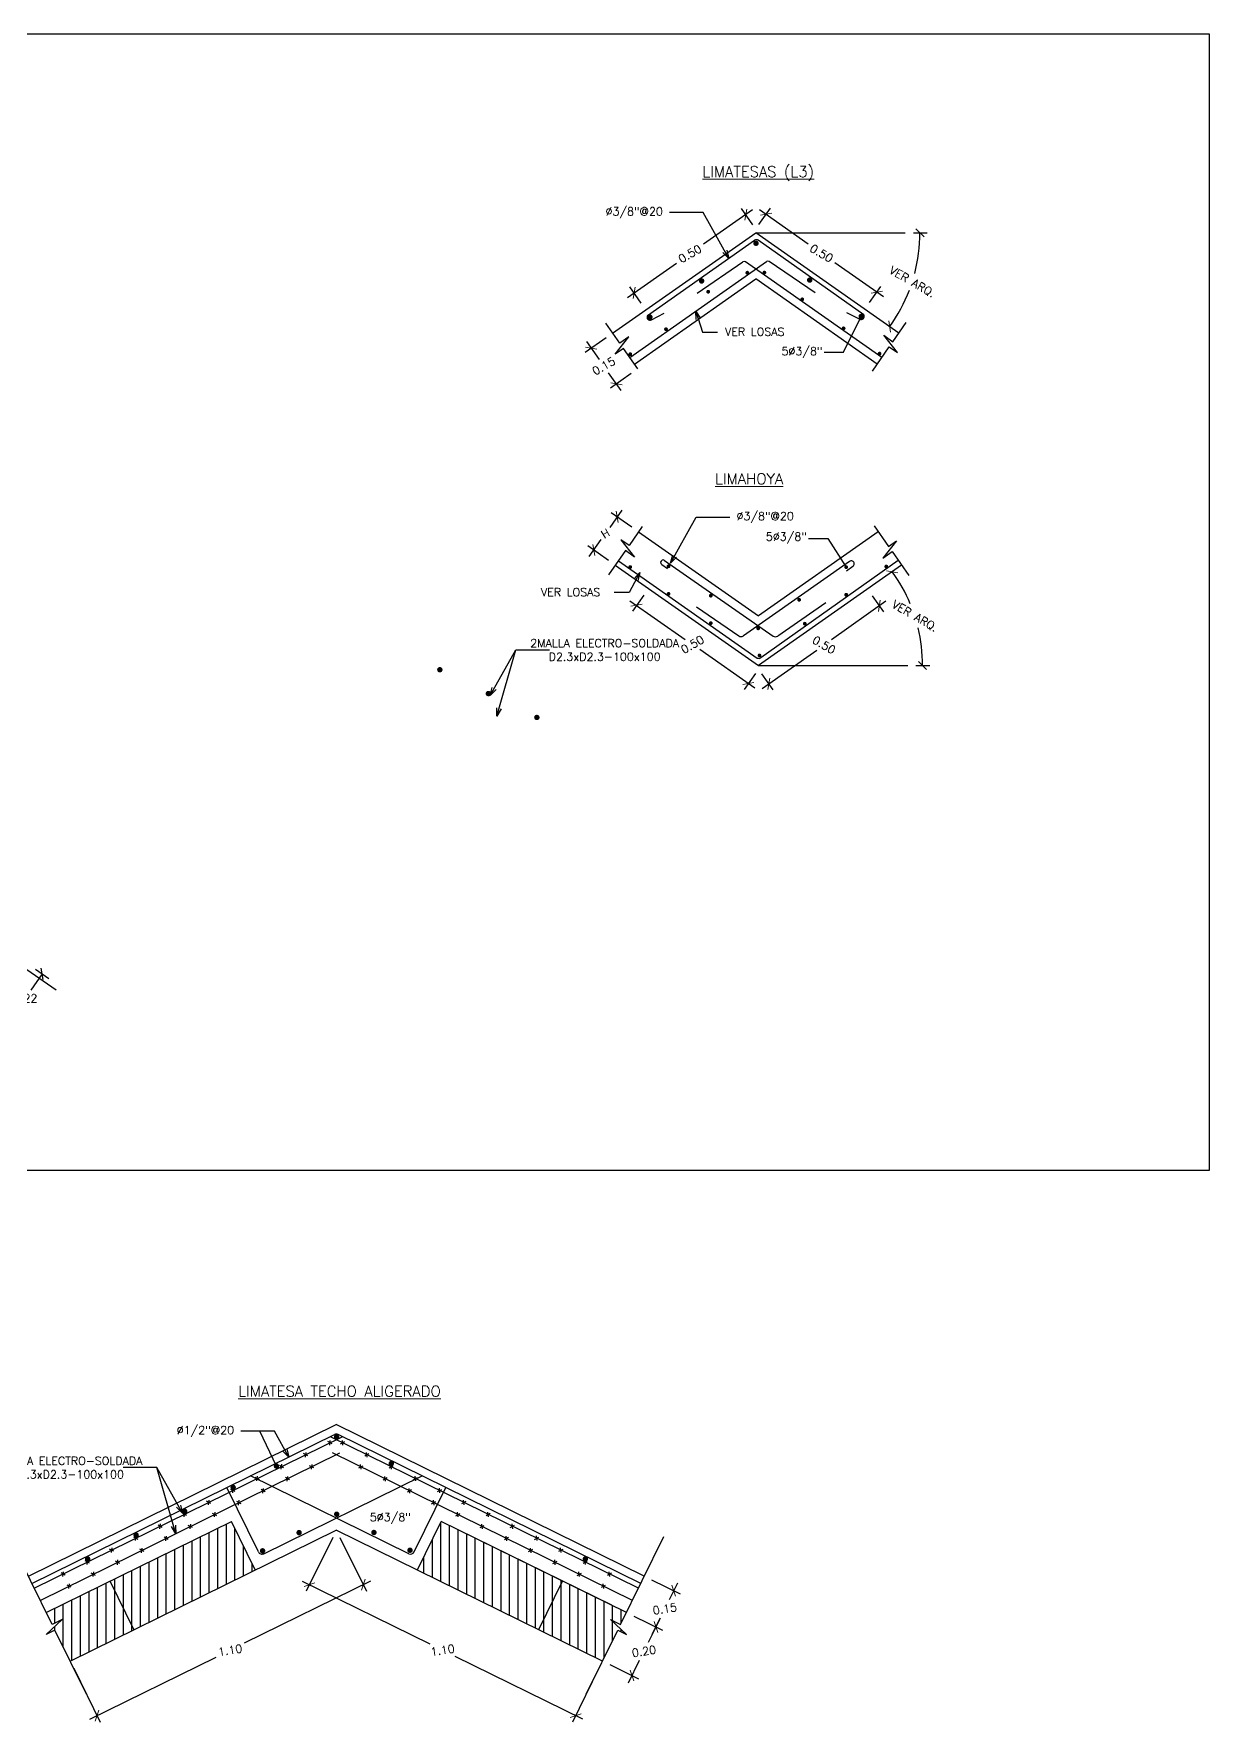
# Model space of a CAD drawing. Header units: metres. Extents: x -44 to 358, y -246 to 48.
# Drawn here: x 24.94 to 29.29, y -8.51 to -2.26 of the extents above; entities that cross this region are included whole.
import ezdxf

# ---------------------------------------------------------------- set-up
doc = ezdxf.new("R2010")
doc.units = ezdxf.units.M
doc.header["$LTSCALE"] = 0.3
doc.header["$PDMODE"] = 3
doc.linetypes.add('CONTINU', pattern=[0])
for name, color, linetype in [('ACERO', 5, 'Continuous'), ('BP', 3, 'Continuous'), ('DIMTEXTO', 4, 'Continuous'), ('HATCH', 8, 'Continuous'), ('MALLA', 2, 'Continuous'), ('SECCION', 1, 'Continuous'), ('VIGA-LOSA', 1, 'Continuous')]:
    doc.layers.add(name, color=color, linetype=linetype)
doc.layers.add('corte', color=7, linetype='Continuous', lineweight=30)
doc.layers.add('DETALLES', color=7, linetype='Continuous', lineweight=20)
doc.styles.add('RomanS', font='romans.shx')
doc.styles.add('SMPLEX', font='simplex.shx')
doc.dimstyles.new('D-15', dxfattribs={"dimscale": 0.15, "dimtxt": 0.2, "dimasz": 0.2, "dimexe": 0.18, "dimexo": 0.2, "dimgap": 0.1, "dimtad": 0, "dimtih": 1, "dimtoh": 1, "dimzin": 0, "dimdsep": 46, "dimtxsty": 'SMPLEX', "dimblk": 'OBLIQUE', "dimcen": 0.09, "dimdle": 0.2, "dimclrd": 4, "dimclre": 4, "dimclrt": 4, "dimadec": 0, "dimazin": 0, "dimtfac": 1, "dimtofl": 0, "dimtmove": 0, "dimatfit": 3, "dimldrblk": 'OPEN30', "dimfxl": 1, "dimtolj": 1, "dimtzin": 0, "dimarcsym": 0})
doc.dimstyles.new('DIM-15', dxfattribs={"dimscale": 0.15, "dimtxt": 0.2, "dimasz": 0.2, "dimexe": 0.2, "dimexo": 0.1, "dimgap": 0.1, "dimtad": 0, "dimtih": 1, "dimtoh": 1, "dimzin": 0, "dimdsep": 46, "dimtxsty": 'RomanS', "dimblk1": 'OBLIQUE', "dimblk2": 'OBLIQUE', "dimsah": 1, "dimcen": 0.09, "dimclrd": 4, "dimclre": 4, "dimclrt": 4, "dimadec": 0, "dimazin": 0, "dimtfac": 1, "dimtofl": 0, "dimtmove": 1, "dimatfit": 3, "dimldrblk": 'OBLIQUE', "dimfxl": 0.2, "dimfxlon": 1, "dimtolj": 1, "dimtzin": 0, "dimarcsym": 0})
pattern_1 = [(90, (-1.078583, -26.536462), (-0.03175, 3e-18), [])]

# ---------------------------------------------------------------- blocks, each defined once
blk = doc.blocks.new('_OBLIQUE')
at = {"color": 0, "linetype": 'ByBlock'}
blk.add_line((-0.5, -0.5), (0.5, 0.5), dxfattribs=at)
blk = doc.blocks.new('*D414')
at = {"layer": 'DEFPOINTS', "color": 0, "transparency": 16777216}
for p in [(27.6078, -2.9909), (28.0608, -3.2172), (28.0168, -3.2795)]:
    blk.add_point(p, dxfattribs=at)
at = {"layer": 'DETALLES', "color": 4, "lineweight": -2, "transparency": 16777216}
for p, q in [((27.6251, -2.9664), (27.6674, -2.9065)), ((27.6273, -2.9113), (27.8065, -3.0378)), ((28.0853, -3.2345), (27.9061, -3.1081)), ((28.0341, -3.255), (28.0763, -3.1952))]:
    blk.add_line(p, q, dxfattribs=at)
at = {"layer": 'DETALLES', "color": 4, "lineweight": -2, "transparency": 16777216, "xscale": 0.03, "yscale": 0.03, "zscale": 0.03}
for p, rotation in [((27.6518, -2.9286), 144.7880948149392), ((28.0608, -3.2172), 324.7880948149392)]:
    blk.add_blockref('_OBLIQUE', p, dxfattribs=dict(at, rotation=rotation))
at = {"layer": 'DETALLES', "color": 4, "transparency": 16777216, "insert": (27.8563, -3.0729), "char_height": 0.03, "attachment_point": 5, "rotation": 330, "style": 'SMPLEX'}
blk.add_mtext('\\A1;0.50', dxfattribs=at)
blk = doc.blocks.new('_Open30')
at = {"color": 0, "lineweight": -2}
for p, q in [((-1, 0.27), (0, 0)), ((0, 0), (-1, -0.27)), ((0, 0), (-1, 0))]:
    blk.add_line(p, q, dxfattribs=at)
blk = doc.blocks.new('*D415')
at = {"layer": 'DEFPOINTS', "color": 0, "transparency": 16777216}
for p in [(27.0838, -3.3678), (27.0044, -3.424), (27.1764, -3.5001)]:
    blk.add_point(p, dxfattribs=at)
at = {"layer": 'DETALLES', "color": 4, "lineweight": -2, "transparency": 16777216}
for p, q in [((27.0593, -3.3852), (26.9823, -3.4396)), ((26.987, -3.3996), (27.0336, -3.4653)), ((27.115, -3.5803), (27.0684, -3.5145)), ((27.1519, -3.5174), (27.0756, -3.5714))]:
    blk.add_line(p, q, dxfattribs=at)
at = {"layer": 'DETALLES', "color": 4, "lineweight": -2, "transparency": 16777216, "xscale": 0.03, "yscale": 0.03, "zscale": 0.03}
for p, rotation in [((27.0044, -3.424), 125.291111689066), ((27.0976, -3.5558), 305.291111689066)]:
    blk.add_blockref('_OBLIQUE', p, dxfattribs=dict(at, rotation=rotation))
at = {"layer": 'DETALLES', "color": 4, "transparency": 16777216, "insert": (27.051, -3.4899), "char_height": 0.03, "attachment_point": 5, "rotation": 29.83125, "style": 'SMPLEX'}
blk.add_mtext('\\A1;0.15', dxfattribs=at)
blk = doc.blocks.new('*D416')
at = {"layer": 'DEFPOINTS', "color": 0, "transparency": 16777216}
for p in [(27.62, -2.9924), (27.1629, -3.2194), (27.2066, -3.2818)]:
    blk.add_point(p, dxfattribs=at)
at = {"layer": 'DETALLES', "color": 4, "lineweight": -2, "transparency": 16777216}
for p, q in [((27.6008, -2.9127), (27.4195, -3.0397)), ((27.6028, -2.9678), (27.5607, -2.9078)), ((27.1383, -3.2366), (27.3196, -3.1096)), ((27.1894, -3.2573), (27.1474, -3.1973))]:
    blk.add_line(p, q, dxfattribs=at)
at = {"layer": 'DETALLES', "color": 4, "lineweight": -2, "transparency": 16777216, "xscale": 0.03, "yscale": 0.03, "zscale": 0.03}
for p, rotation in [((27.5762, -2.93), 35.00000000010139), ((27.1629, -3.2194), 215.0000000001014)]:
    blk.add_blockref('_OBLIQUE', p, dxfattribs=dict(at, rotation=rotation))
at = {"layer": 'DETALLES', "color": 4, "transparency": 16777216, "insert": (27.3696, -3.0747), "char_height": 0.03, "attachment_point": 5, "rotation": 30, "style": 'SMPLEX'}
blk.add_mtext('\\A1;0.50', dxfattribs=at)
blk = doc.blocks.new('*D557')
at = {"layer": 'DEFPOINTS', "color": 0, "transparency": 16777216}
for p in [(27.6134, -2.9865), (27.6134, -2.997), (28.1661, -2.997), (28.1699, -3.2366), (28.13, -3.3588)]:
    blk.add_point(p, dxfattribs=at)
at = {"layer": 'DETALLES', "color": 4, "lineweight": -2, "transparency": 16777216}
blk.add_line((28.1961, -2.997), (28.2475, -2.997), dxfattribs=at)
for start, end in [(345.24145, 0), (324.22694, 339.02176)]:
    blk.add_arc((27.6279, -2.997), 0.5926, start, end, dxfattribs=at)
at = {"layer": 'DETALLES', "color": 4, "lineweight": -2, "transparency": 16777216, "xscale": 0.03, "yscale": 0.03, "zscale": 0.03}
for p, rotation in [((28.2205, -2.997), 90.0000000000295), ((28.1087, -3.3434), 234.2269373068732)]:
    blk.add_blockref('_OBLIQUE', p, dxfattribs=dict(at, rotation=rotation))
at = {"layer": 'DETALLES', "color": 4, "transparency": 16777216, "insert": (28.1918, -3.179), "char_height": 0.03, "attachment_point": 5, "rotation": 330, "style": 'SMPLEX'}
blk.add_mtext('\\A1;VER ARQ.', dxfattribs=at)
blk = doc.blocks.new('*D554')
at = {"layer": 'DEFPOINTS', "color": 0, "linetype": 'Continuous', "transparency": 16777216}
for p in [(24.8814, -5.6744), (24.7567, -5.8557), (24.8486, -5.9189)]:
    blk.add_point(p, dxfattribs=at)
at = {"layer": 'DIMTEXTO', "color": 4, "linetype": 'Continuous', "lineweight": -2, "transparency": 16777216}
for p, q in [((24.9733, -5.7377), (24.9316, -5.7983)), ((24.9486, -5.7207), (24.9981, -5.7547)), ((24.8486, -5.9189), (24.8903, -5.8583)), ((24.8239, -5.9019), (24.8733, -5.9359))]:
    blk.add_line(p, q, dxfattribs=at)
at = {"layer": 'DIMTEXTO', "color": 4, "linetype": 'Continuous', "lineweight": -2, "transparency": 16777216, "xscale": 0.03, "yscale": 0.03, "zscale": 0.03}
for p, rotation in [((24.9733, -5.7377), 55.46447371780808), ((24.8486, -5.9189), 235.4644737178081)]:
    blk.add_blockref('_OBLIQUE', p, dxfattribs=dict(at, rotation=rotation))
at = {"layer": 'DIMTEXTO', "color": 4, "linetype": 'Continuous', "lineweight": 0, "transparency": 16777216, "insert": (24.911, -5.8283), "char_height": 0.03, "attachment_point": 5, "style": 'RomanS'}
blk.add_mtext('\\A1;0.22', dxfattribs=at)
blk = doc.blocks.new('*D408')
at = {"layer": 'DEFPOINTS', "color": 0, "transparency": 16777216}
for p in [(28.0263, -4.3148), (28.0702, -4.3771), (27.6173, -4.6035)]:
    blk.add_point(p, dxfattribs=at)
at = {"layer": 'DETALLES', "color": 4, "lineweight": -2, "transparency": 16777216}
for p, q in [((28.0947, -4.3598), (27.8927, -4.5024)), ((28.0436, -4.3393), (28.0858, -4.3992)), ((27.6367, -4.683), (27.8387, -4.5405)), ((27.6346, -4.628), (27.6768, -4.6878))]:
    blk.add_line(p, q, dxfattribs=at)
at = {"layer": 'DETALLES', "color": 4, "lineweight": -2, "transparency": 16777216, "xscale": 0.03, "yscale": 0.03, "zscale": 0.03}
for p, rotation in [((28.0702, -4.3771), 35.21190518506079), ((27.6612, -4.6657), 215.2119051850608)]:
    blk.add_blockref('_OBLIQUE', p, dxfattribs=dict(at, rotation=rotation))
at = {"layer": 'DETALLES', "color": 4, "transparency": 16777216, "insert": (27.8657, -4.5214), "char_height": 0.03, "attachment_point": 5, "rotation": 330, "style": 'SMPLEX'}
blk.add_mtext('\\A1;0.50', dxfattribs=at)
blk = doc.blocks.new('*D409')
at = {"layer": 'DEFPOINTS', "color": 0, "transparency": 16777216}
for p in [(27.1793, -4.1036), (27.0138, -4.1703), (27.0932, -4.2265)]:
    blk.add_point(p, dxfattribs=at)
at = {"layer": 'DETALLES', "color": 4, "lineweight": -2, "transparency": 16777216}
for p, q in [((27.1178, -4.0234), (27.0731, -4.0866)), ((27.1548, -4.0863), (27.0784, -4.0323)), ((27.0687, -4.2092), (26.9918, -4.1547)), ((26.9965, -4.1948), (27.0412, -4.1316))]:
    blk.add_line(p, q, dxfattribs=at)
at = {"layer": 'DETALLES', "color": 4, "lineweight": -2, "transparency": 16777216, "xscale": 0.03, "yscale": 0.03, "zscale": 0.03}
for p, rotation in [((27.1005, -4.0479), 54.70888831093413), ((27.0138, -4.1703), 234.7088883109341)]:
    blk.add_blockref('_OBLIQUE', p, dxfattribs=dict(at, rotation=rotation))
at = {"layer": 'DETALLES', "color": 4, "transparency": 16777216, "insert": (27.0571, -4.1091), "char_height": 0.03, "attachment_point": 5, "rotation": 29.83125, "style": 'SMPLEX'}
blk.add_mtext('\\A1;H', dxfattribs=at)
blk = doc.blocks.new('*D410')
at = {"layer": 'DEFPOINTS', "color": 0, "transparency": 16777216}
for p in [(27.216, -4.3125), (27.1723, -4.3749), (27.6294, -4.6019)]:
    blk.add_point(p, dxfattribs=at)
at = {"layer": 'DETALLES', "color": 4, "lineweight": -2, "transparency": 16777216}
for p, q in [((27.1477, -4.3577), (27.3519, -4.5007)), ((27.1988, -4.3371), (27.1568, -4.3971)), ((27.6103, -4.6816), (27.4061, -4.5386)), ((27.6122, -4.6265), (27.5702, -4.6865))]:
    blk.add_line(p, q, dxfattribs=at)
at = {"layer": 'DETALLES', "color": 4, "lineweight": -2, "transparency": 16777216, "xscale": 0.03, "yscale": 0.03, "zscale": 0.03}
for p, rotation in [((27.1723, -4.3749), 144.9999999998986), ((27.5857, -4.6644), 324.9999999998986)]:
    blk.add_blockref('_OBLIQUE', p, dxfattribs=dict(at, rotation=rotation))
at = {"layer": 'DETALLES', "color": 4, "transparency": 16777216, "insert": (27.379, -4.5197), "char_height": 0.03, "attachment_point": 5, "rotation": 30, "style": 'SMPLEX'}
blk.add_mtext('\\A1;0.50', dxfattribs=at)
blk = doc.blocks.new('*D555')
at = {"layer": 'DEFPOINTS', "color": 0, "transparency": 16777216}
for p in [(28.1395, -4.2356), (28.2171, -4.4749), (27.6228, -4.5973), (27.6228, -4.6078), (28.1755, -4.5973)]:
    blk.add_point(p, dxfattribs=at)
at = {"layer": 'DETALLES', "color": 4, "lineweight": -2, "transparency": 16777216}
blk.add_line((28.2055, -4.5973), (28.2569, -4.5973), dxfattribs=at)
for start, end in [(22.64176, 35.77306), (360, 13.53356)]:
    blk.add_arc((27.6374, -4.5973), 0.5926, start, end, dxfattribs=at)
at = {"layer": 'DETALLES', "color": 4, "lineweight": -2, "transparency": 16777216, "xscale": 0.03, "yscale": 0.03, "zscale": 0.03}
for p, rotation in [((28.1181, -4.2509), 125.7730626931268), ((28.2299, -4.5973), 269.9999999999705)]:
    blk.add_blockref('_OBLIQUE', p, dxfattribs=dict(at, rotation=rotation))
at = {"layer": 'DETALLES', "color": 4, "transparency": 16777216, "insert": (28.2013, -4.4153), "char_height": 0.03, "attachment_point": 5, "rotation": 330, "style": 'SMPLEX'}
blk.add_mtext('\\A1;VER ARQ.', dxfattribs=at)
blk = doc.blocks.new('*D558')
at = {"layer": 'DEFPOINTS', "color": 0, "transparency": 16777216}
for p in [(26.0617, -7.7949), (25.077, -8.2794), (25.1765, -8.4815)]:
    blk.add_point(p, dxfattribs=at)
at = {"layer": 'DETALLES', "color": 4, "lineweight": -2, "transparency": 16777216}
for p, q in [((26.0749, -7.8219), (26.1731, -8.0213)), ((26.1881, -7.9838), (25.7205, -8.2139)), ((25.1496, -8.4947), (25.6171, -8.2647)), ((25.0903, -8.3063), (25.1884, -8.5057))]:
    blk.add_line(p, q, dxfattribs=at)
at = {"layer": 'DETALLES', "color": 4, "lineweight": -2, "transparency": 16777216, "xscale": 0.03, "yscale": 0.03, "zscale": 0.03}
for p, rotation in [((26.1611, -7.9971), 26.19553543463102), ((25.1765, -8.4815), 206.195535434631)]:
    blk.add_blockref('_OBLIQUE', p, dxfattribs=dict(at, rotation=rotation))
at = {"layer": 'DETALLES', "color": 4, "transparency": 16777216, "insert": (25.6688, -8.2393), "char_height": 0.03, "attachment_point": 5, "rotation": 9, "style": 'SMPLEX'}
blk.add_mtext('\\A1;1.10', dxfattribs=at)
blk = doc.blocks.new('*U110')
at = {"layer": 'ACERO'}
for p, q in [((0.0078, -0.0042), (-0.0078, 0.0042)), ((-0.0012, -0.0088), (0.0011, 0.0087))]:
    blk.add_line(p, q, dxfattribs=at)
blk = doc.blocks.new('*U85')
at = {"layer": 'ACERO', "color": 0, "linetype": 'ByBlock', "lineweight": -2, "transparency": 16777216}
for p in [(0.8973, 0.4414), (0.987, 0.4856), (0.8076, 0.3973), (0.6281, 0.309), (0.7178, 0.3531), (0.5384, 0.2649), (0.4486, 0.2207), (0.2692, 0.1324), (0.3589, 0.1766), (0.1795, 0.0883), (0, 0), (0.0897, 0.0441)]:
    blk.add_blockref('*U110', p, dxfattribs=at)
blk = doc.blocks.new('*U104')
at = {"layer": 'ACERO'}
for p, q in [((0.0078, -0.0042), (-0.0078, 0.0042)), ((-0.0012, -0.0088), (0.0011, 0.0087))]:
    blk.add_line(p, q, dxfattribs=at)
blk = doc.blocks.new('*U105')
at = {"layer": 'ACERO', "color": 0, "linetype": 'ByBlock', "lineweight": -2, "transparency": 16777216}
for p in [(0.8973, 0.4414), (0.8076, 0.3973), (0.6281, 0.309), (0.7178, 0.3531), (0.5384, 0.2649), (0.4486, 0.2207), (0.2692, 0.1324), (0.3589, 0.1766), (0.1795, 0.0883), (0, 0), (0.0897, 0.0441)]:
    blk.add_blockref('*U104', p, dxfattribs=at)
blk = doc.blocks.new('*U106')
at = {"layer": 'ACERO'}
for p, q in [((0.0078, -0.0042), (-0.0078, 0.0042)), ((-0.0012, -0.0088), (0.0011, 0.0087))]:
    blk.add_line(p, q, dxfattribs=at)
blk = doc.blocks.new('*U107')
at = {"layer": 'ACERO', "color": 0, "linetype": 'ByBlock', "lineweight": -2, "transparency": 16777216}
for p in [(0.8973, 0.4414), (0.987, 0.4856), (0.8076, 0.3973), (0.6281, 0.309), (0.7178, 0.3531), (0.5384, 0.2649), (0.4486, 0.2207), (0.2692, 0.1324), (0.3589, 0.1766), (0.1795, 0.0883), (0, 0), (0.0897, 0.0441)]:
    blk.add_blockref('*U106', p, dxfattribs=at)
blk = doc.blocks.new('*U108')
at = {"layer": 'ACERO'}
for p, q in [((0.0078, -0.0042), (-0.0078, 0.0042)), ((-0.0012, -0.0088), (0.0011, 0.0087))]:
    blk.add_line(p, q, dxfattribs=at)
blk = doc.blocks.new('*U109')
at = {"layer": 'ACERO', "color": 0, "linetype": 'ByBlock', "lineweight": -2, "transparency": 16777216}
for p in [(0.8973, 0.4414), (0.8076, 0.3973), (0.6281, 0.309), (0.7178, 0.3531), (0.5384, 0.2649), (0.4486, 0.2207), (0.2692, 0.1324), (0.3589, 0.1766), (0.1795, 0.0883), (0, 0), (0.0897, 0.0441)]:
    blk.add_blockref('*U108', p, dxfattribs=at)
blk = doc.blocks.new('*D424')
at = {"layer": 'DEFPOINTS', "color": 0, "transparency": 16777216}
for p in [(26.0617, -7.7949), (27.0464, -8.2794), (26.9469, -8.4815)]:
    blk.add_point(p, dxfattribs=at)
at = {"layer": 'DETALLES', "color": 4, "lineweight": -2, "transparency": 16777216}
for p, q in [((26.0485, -7.8219), (25.9503, -8.0213)), ((25.9353, -7.9838), (26.4079, -8.2163)), ((26.9738, -8.4947), (26.5013, -8.2623)), ((27.0331, -8.3063), (26.935, -8.5057))]:
    blk.add_line(p, q, dxfattribs=at)
at = {"layer": 'DETALLES', "color": 4, "lineweight": -2, "transparency": 16777216, "xscale": 0.03, "yscale": 0.03, "zscale": 0.03}
for p, rotation in [((25.9623, -7.9971), 153.804464565369), ((26.9469, -8.4815), 333.804464565369)]:
    blk.add_blockref('_OBLIQUE', p, dxfattribs=dict(at, rotation=rotation))
at = {"layer": 'DETALLES', "color": 4, "transparency": 16777216, "insert": (26.4546, -8.2393), "char_height": 0.03, "attachment_point": 5, "rotation": 9, "style": 'SMPLEX'}
blk.add_mtext('\\A1;1.10', dxfattribs=at)
blk = doc.blocks.new('*D559')
at = {"layer": 'DEFPOINTS', "color": 0, "transparency": 16777216}
for p in [(27.1347, -8.0999), (27.2436, -8.1535), (27.0464, -8.2794)]:
    blk.add_point(p, dxfattribs=at)
at = {"layer": 'DETALLES', "color": 4, "lineweight": -2, "transparency": 16777216}
for p, q in [((27.1616, -8.1132), (27.2678, -8.1654)), ((27.2568, -8.1266), (27.2157, -8.2103)), ((27.0733, -8.2926), (27.1795, -8.3449)), ((27.1421, -8.3599), (27.1833, -8.2762))]:
    blk.add_line(p, q, dxfattribs=at)
at = {"layer": 'DETALLES', "color": 4, "lineweight": -2, "transparency": 16777216, "xscale": 0.03, "yscale": 0.03, "zscale": 0.03}
for p, rotation in [((27.2436, -8.1535), 63.80446456537072), ((27.1553, -8.333), 243.8044645653707)]:
    blk.add_blockref('_OBLIQUE', p, dxfattribs=dict(at, rotation=rotation))
at = {"layer": 'DETALLES', "color": 4, "transparency": 16777216, "insert": (27.1995, -8.2432), "char_height": 0.03, "attachment_point": 5, "rotation": 9, "style": 'SMPLEX'}
blk.add_mtext('\\A1;0.20', dxfattribs=at)
blk = doc.blocks.new('*D560')
at = {"layer": 'DEFPOINTS', "color": 0, "transparency": 16777216}
for p in [(27.2009, -7.9653), (27.3098, -8.0189), (27.1347, -8.0999)]:
    blk.add_point(p, dxfattribs=at)
at = {"layer": 'DETALLES', "color": 4, "lineweight": -2, "transparency": 16777216}
for p, q in [((27.2278, -7.9786), (27.334, -8.0308)), ((27.3231, -7.992), (27.2929, -8.0533)), ((27.1616, -8.1132), (27.2678, -8.1654)), ((27.2304, -8.1804), (27.2605, -8.1192))]:
    blk.add_line(p, q, dxfattribs=at)
at = {"layer": 'DETALLES', "color": 4, "lineweight": -2, "transparency": 16777216, "xscale": 0.03, "yscale": 0.03, "zscale": 0.03}
for p, rotation in [((27.3098, -8.0189), 63.80446456528851), ((27.2436, -8.1535), 243.8044645652885)]:
    blk.add_blockref('_OBLIQUE', p, dxfattribs=dict(at, rotation=rotation))
at = {"layer": 'DETALLES', "color": 4, "transparency": 16777216, "insert": (27.2767, -8.0862), "char_height": 0.03, "attachment_point": 5, "rotation": 9, "style": 'SMPLEX'}
blk.add_mtext('\\A1;0.15', dxfattribs=at)

msp = doc.modelspace()

# ---------------------------------------------------------------- hatches: boundary and pattern name
at = {"layer": 'HATCH'}
h = msp.add_hatch(dxfattribs=at)
h.set_pattern_fill('ANSI31', color=256, scale=0.01, angle=45)
h.set_pattern_definition(pattern_1)
h.paths.add_polyline_path([(25.2247636, -7.9837965), (25.3130508, -8.1632551), (25.7616971, -7.9425371), (25.67341, -7.7630785)])
h = msp.add_hatch(dxfattribs=at)
h.set_pattern_fill('ANSI31', color=256, scale=0.01, angle=45)
h.set_pattern_definition(pattern_1)
h.paths.add_polyline_path([(26.8986307, -7.9837965), (26.8103435, -8.1632551), (26.3616971, -7.9425371), (26.4499843, -7.7630785)])
h = msp.add_hatch(dxfattribs=at)
h.set_pattern_fill('ANSI31', color=256, scale=0.01, angle=45)
h.set_pattern_definition(pattern_1)
h.paths.add_polyline_path([(25.3130508, -8.1632551), (25.2247636, -7.9837965), (24.9887422, -8.0999106), (25.0104717, -8.1440796), (25.0474504, -8.1258874), (24.9878643, -8.1810796), (25.020722, -8.1649148), (25.0770294, -8.2793691)])
h = msp.add_hatch(dxfattribs=at)
h.set_pattern_fill('ANSI31', color=256, scale=0.01, angle=45)
h.set_pattern_definition(pattern_1)
h.paths.add_polyline_path([(26.8103435, -8.1632551), (26.8986307, -7.9837965), (27.1346521, -8.0999106), (27.1129226, -8.1440796), (27.0759439, -8.1258874), (27.13553, -8.1810796), (27.1026723, -8.1649148), (27.0463649, -8.2793691)])

# ---------------------------------------------------------------- linework, layer by layer
at = {"layer": 'ACERO'}
for p, q in [((27.2120988, -3.3027633), (27.6087998, -3.0246262)), ((28.0125012, -3.3009007), (27.6225615, -3.0246393)), ((27.1468679, -3.4579441), (27.6532807, -3.10335)), ((27.3959347, -3.2206655), (27.5651404, -3.1044913)), ((28.0798722, -3.4579441), (27.5750893, -3.1044913)), ((27.8324523, -3.2195239), (27.6633435, -3.1034163)), ((27.2279617, -3.3189086), (27.2745569, -3.2949043)), ((27.996659, -3.3170564), (27.9500638, -3.2930521)), ((27.1049183, -4.2098043), (27.6182507, -4.5697146)), ((27.2651844, -4.2239133), (27.2863052, -4.2386216)), ((27.2756921, -4.2088245), (27.6771165, -4.4883733)), ((27.9598227, -4.2123466), (27.5673572, -4.4878158)), ((28.1404847, -4.2094631), (27.6320124, -4.5697015)), ((27.9486539, -4.2474686), (27.9726519, -4.2306245)), ((27.8721086, -4.3662659), (27.6941788, -4.4884298)), ((27.3941017, -4.3806955), (27.5502494, -4.4879042)), ((24.9357699, -7.9922355), (26.0550756, -7.4415771)), ((27.1876244, -7.9922355), (26.0683187, -7.4415771)), ((26.3300035, -7.8823664), (25.7445503, -7.5943444)), ((25.7933908, -7.8823664), (26.378844, -7.5943444)), ((25.7733099, -7.8755286), (25.6563294, -7.637746)), ((26.3500844, -7.8755286), (26.4670649, -7.637746))]:
    msp.add_line(p, q, dxfattribs=at)
at = {"layer": 'ACERO', "color": 6}
for p, q in [((24.9445986, -8.0101813), (26.0837689, -7.4497503)), ((27.1787957, -8.0101813), (26.0396254, -7.4497503)), ((24.9666704, -8.0550459), (26.0751099, -7.5097334)), ((27.1567239, -8.0550459), (26.0474808, -7.509338))]:
    msp.add_line(p, q, dxfattribs=at)
at = {"layer": 'ACERO'}
for points, const_width in [([(27.6089995, -3.0357971, 1), (27.6189995, -3.0357971, 1)], 0.01), ([(27.4177232, -3.1744656, -1), (27.4078464, -3.1760299, -1)], 0.01), ([(27.5853409, -3.1441792, -1), (27.578427, -3.1452742, -1)], 0.007), ([(27.641573, -3.1438261, 1), (27.6484869, -3.1449212, 1)], 0.007), ([(27.8077497, -3.1711879, 1), (27.8176266, -3.1727523, 1)], 0.01), ([(27.4407092, -3.2145808, -1), (27.4337954, -3.2156759, -1)], 0.007), ([(27.7817217, -3.242767, 1), (27.7886355, -3.243862, 1)], 0.007), ([(27.2265397, -3.3079749, -1), (27.2166628, -3.3095392, -1)], 0.01), ([(27.9982188, -3.3057122, 1), (28.0080957, -3.3072765, 1)], 0.01), ([(27.2845486, -3.3533073, -1), (27.2776348, -3.3544023, -1)], 0.007), ([(27.9347064, -3.3499059, 1), (27.9416202, -3.351001, 1)], 0.007), ([(27.1523971, -3.4456184, -1), (27.1454833, -3.4467135, -1)], 0.007), ([(28.0676369, -3.4434424, 1), (28.0745507, -3.4445375, 1)], 0.007), ([(27.1522345, -4.2339102, 1), (27.1453207, -4.2328152, 1)], 0.007), ([(27.2939995, -4.2310818, 1), (27.2870857, -4.2299867, 1)], 0.007), ([(27.9441572, -4.2342689, -1), (27.9510711, -4.2331739, -1)], 0.007), ([(28.0924238, -4.2320167, -1), (28.0993376, -4.2309217, -1)], 0.007), ([(27.2939995, -4.3329161, 1), (27.2870857, -4.3318211, 1)], 0.007), ([(27.4501601, -4.3398082, 1), (27.4432463, -4.3387132, 1)], 0.007), ([(27.770302, -4.3550283, -1), (27.7772158, -4.3539332, -1)], 0.007), ([(27.9441572, -4.3363175, -1), (27.9510711, -4.3352225, -1)], 0.007), ([(27.4501601, -4.4416426, 1), (27.4432463, -4.4405476, 1)], 0.007), ([(27.6254141, -4.4605305, 1), (27.6185003, -4.4594355, 1)], 0.007), ([(27.7911726, -4.4434565, -1), (27.7980864, -4.4423614, -1)], 0.007), ([(27.6234404, -4.5607715, -1), (27.6303542, -4.5596765, -1)], 0.007), ([(26.4495315, -4.6122588, -1), (26.4396546, -4.6138232, -1)], 0.01), ([(26.6289507, -4.7005672, -1), (26.6190738, -4.7021316, -1)], 0.01), ([(26.8084093, -4.7888544, -1), (26.7985324, -4.7904188, -1)], 0.01), ([(26.0674321, -7.4503305, -1), (26.0575552, -7.4518949, -1)], 0.01), ([(25.8450546, -7.5575222, -1), (25.8351777, -7.5590866, -1)], 0.01), ([(26.2700729, -7.5479633, -1), (26.260196, -7.5495277, -1)], 0.01), ([(25.685026, -7.6362505, -1), (25.6751492, -7.6378149, -1)], 0.01), ([(25.5056068, -7.7245589, -1), (25.4957299, -7.7261233, -1)], 0.01), ([(26.0681138, -7.735577, -1), (26.0582369, -7.7371414, -1)], 0.01), ([(25.3261483, -7.8128461, -1), (25.3162714, -7.8144104, -1)], 0.01), ([(25.9290393, -7.8037785, -1), (25.9191624, -7.8053428, -1)], 0.01), ([(26.2055592, -7.8031952, -1), (26.1956823, -7.8047596, -1)], 0.01), ([(25.7937945, -7.871065, -1), (25.7839176, -7.8726293, -1)], 0.01), ([(26.3390671, -7.8688763, -1), (26.3291902, -7.8704407, -1)], 0.01), ([(25.1466504, -7.9011121, -1), (25.1367735, -7.9026764, -1)], 0.01), ([(26.9879128, -7.9011564, -1), (26.9780359, -7.9027207, -1)], 0.01)]:
    msp.add_lwpolyline(points, format="xyb", close=True, dxfattribs=dict(at, const_width=const_width))
for centre, radius, start, end in [((27.6156656, -3.0404017), 0.0172048, 66.37108287, 113.51979163), ((27.5701149, -3.1131663), 0.01, 60.16874777, 119.83125225), ((27.6582552, -3.112025), 0.01, 60.16874775, 119.83125224), ((27.222615, -3.3082964), 0.011883, 152.24936235, 296.73982362), ((28.001985, -3.3064337), 0.011883, 243.26017638, 27.75063765), ((27.2704382, -4.2163689), 0.0091935, 55.14695639, 235.14695639), ((27.9662373, -4.2214856), 0.0111655, 305.06478575, 125.06478575), ((27.5587396, -4.4755383), 0.015, 235.527078, 305.06478575), ((27.6856886, -4.4760639), 0.015, 235.14695639, 304.472922), ((27.6251165, -4.5539391), 0.0172048, 246.48020837, 293.62891713), ((26.0616971, -7.4550365), 0.015, 63.80446457, 116.19553543), ((25.7867693, -7.868907), 0.015, 206.19553543, 296.19553543)]:
    msp.add_arc(centre, radius, start, end, dxfattribs=at)
at = {"layer": 'ACERO', "ltscale": 0.001}
msp.add_arc((26.336625, -7.868907), 0.015, 243.80446457, 333.80446457, dxfattribs=at)
at = {"layer": 'BP'}
for points in [[(27.1763896, -3.5001054), (27.123673, -3.4248183), (27.0936768, -3.4458218), (27.1441129, -3.3821595), (27.1103545, -3.4057974), (27.0585486, -3.331811)], [(28.0443415, -3.5086872), (28.1071907, -3.4189292), (28.1371869, -3.4399328), (28.0867509, -3.3762705), (28.1205093, -3.3999083), (28.1699347, -3.3293215)], [(27.1930639, -4.0839193), (27.14433, -4.1535185), (27.1143338, -4.1325149), (27.1647699, -4.1961772), (27.1310115, -4.1725394), (27.0679995, -4.2625298)], [(28.0507512, -4.0813103), (28.1039732, -4.1573194), (28.1339695, -4.1363158), (28.0835334, -4.1999781), (28.1172918, -4.1763402), (28.1793856, -4.2650193)], [(25.1375397, -8.4023665), (25.020722, -8.1649148), (24.9878643, -8.1810796), (25.0474504, -8.1258874), (25.0104717, -8.1440796), (24.8504386, -7.8187854)], [(26.9858546, -8.4023665), (27.1026723, -8.1649148), (27.13553, -8.1810796), (27.0759439, -8.1258874), (27.1129226, -8.1440796), (27.2729557, -7.8187854)]]:
    msp.add_lwpolyline(points, dxfattribs=at)
at = {"layer": 'corte'}
for p, q in [((24.9225268, -7.9653167), (26.0616971, -7.4048856)), ((27.2008675, -7.9653167), (26.0616971, -7.4048856)), ((25.0770294, -8.2793691), (26.0616971, -7.7949478)), ((27.0463649, -8.2793691), (26.0616971, -7.7949478))]:
    msp.add_line(p, q, dxfattribs=at)
at = {"layer": 'DIMTEXTO', "linetype": 'Continuous'}
for p, q in [((27.4185596, -2.9221479), (27.2944222, -2.9221479)), ((27.3928886, -4.0490316), (27.517026, -4.0490316)), ((26.7257389, -4.5392785), (26.8498763, -4.5392785)), ((25.8324151, -7.4297112), (25.7082777, -7.4297112)), ((25.8401161, -7.5583044), (25.7784641, -7.4297112)), ((25.3976554, -7.5632701), (25.273518, -7.5632701))]:
    msp.add_line(p, q, dxfattribs=at)
at = {"layer": 'DIMTEXTO'}
for points in [[(27.8664985, -3.438317), (27.9374038, -3.438317), (28.0054313, -3.3020414)], [(27.8086813, -4.1274607), (27.8795866, -4.1274607), (27.9476142, -4.2337214)]]:
    msp.add_lwpolyline(points, dxfattribs=at)
at = {"layer": 'MALLA'}
msp.add_lwpolyline([(29.2905005, -6.4648567), (21.515327, -6.4648567), (21.515327, -2.2610105), (29.2905005, -2.2610105)], close=True, dxfattribs=at)
at = {"layer": 'SECCION', "color": 8, "linetype": 'CONTINU', "ltscale": 0.001}
for p, q in [((27.6133701, -2.9970106), (28.1660796, -2.9970106)), ((27.6228209, -4.5973302), (28.1755304, -4.5973302)), ((25.0252134, -5.7986874), (24.4481046, -5.3976558)), ((24.9887422, -8.0999106), (25.67341, -7.7630785)), ((25.7616971, -7.9425371), (25.67341, -7.7630785)), ((26.3616971, -7.9425371), (26.4499843, -7.7630785)), ((27.0805718, -8.073305), (26.4499843, -7.7630785)), ((27.1346521, -8.0999106), (26.4499843, -7.7630785)), ((25.3130508, -8.1632551), (25.2247636, -7.9837965)), ((26.8103435, -8.1632551), (26.8986307, -7.9837965))]:
    msp.add_line(p, q, dxfattribs=at)
at = {"layer": 'VIGA-LOSA', "color": 1}
for p, q in [((27.0837745, -3.3678374), (27.6133701, -2.9970106)), ((28.1429656, -3.3678374), (27.6133701, -2.9970106)), ((27.1640752, -3.4825187), (27.6133701, -3.167919)), ((28.0626649, -3.4825187), (27.6133701, -3.167919)), ((27.1792619, -4.1036306), (27.6228209, -4.414214)), ((28.06638, -4.1036306), (27.6228209, -4.414214)), ((27.0932254, -4.2265034), (27.6228209, -4.5973302)), ((28.1524165, -4.2265034), (27.6228209, -4.5973302))]:
    msp.add_line(p, q, dxfattribs=at)

# ---------------------------------------------------------------- block references
at = {"layer": 'ACERO'}
for name, p in [('*U85', (25.0513792, -7.9576906)), ('*U105', (25.073451, -8.0025552))]:
    msp.add_blockref(name, p, dxfattribs=at)
at = {"layer": 'ACERO', "xscale": -1}
for name, p in [('*U107', (27.0720151, -7.9576906)), ('*U109', (27.0499433, -8.0025552))]:
    msp.add_blockref(name, p, dxfattribs=at)

# ---------------------------------------------------------------- texts
at = {"layer": 'DETALLES', "color": 4, "attachment_point": 5, "style": 'SMPLEX'}
for s, insert, char_height in [('\\A1;{\\LLIMATESAS (L3)}', (27.6221825, -2.7778052), 0.04), ('\\A1;VER LOSAS', (27.6094611, -3.3629843), 0.03), ('\\A1;{\\LLIMAHOYA}', (27.5886751, -3.9070244), 0.04), ('\\A1;VER LOSAS', (26.9284504, -4.3261497), 0.03), ('\\A1;{\\LLIMATESA TECHO ALIGERADO }', (26.073282, -7.2815077), 0.04)]:
    msp.add_mtext(s, dxfattribs=dict(at, insert=insert, char_height=char_height))
at = {"layer": 'DIMTEXTO', "color": 4, "char_height": 0.03, "attachment_point": 5, "style": 'SMPLEX'}
for s, insert in [('%%C3/8"@20', (27.1634943, -2.9229145, -0.5410026)), ('5%%C3/8"', (27.7841362, -3.4399371)), ('%%C3/8"@20', (27.6479539, -4.0497983, -0.5410026)), ('5%%C3/8"', (27.726319, -4.1258406)), ('{\\fSimplex|b0|i0|c0|p2;2MALLA ELECTRO-SOLDADA\\PD2.3xD2.3-100x100}', (27.0541505, -4.5400451, -0.5410026)), ('%%C1/2"@20', (25.5773498, -7.4304778, -0.5410026)), ('{\\fSimplex|b0|i0|c0|p2;2MALLA ELECTRO-SOLDADA\\PD2.3xD2.3-100x100}', (25.0692437, -7.5640368, -0.5410026)), ('5%%C3/8"', (26.2614168, -7.7521221))]:
    msp.add_mtext(s, dxfattribs=dict(at, insert=insert))

# ---------------------------------------------------------------- dimensions: what is measured, and where the dimension line sits
at = {"layer": 'DETALLES'}
for p1, p2, distance, picture, middle, turn in [((27.6199584, -2.9923974), (27.20659, -3.2818411), -0.0762278, '*D416', (27.3695518, -3.0746771), 30), ((27.6078464, -2.9908829), (28.0168108, -3.2795028), 0.0762205, '*D414', (27.8562775, -3.0729188), 330), ((27.6294093, -4.6019434), (27.2160409, -4.3124998), 0.0762278, '*D410', (27.3790026, -4.5196637), 30), ((27.6172972, -4.6034579), (28.0262616, -4.314838), -0.0762205, '*D408', (27.8657283, -4.521422), 330), ((26.0616971, -7.7949478), (25.0770294, -8.2793691), 0.2252695, '*D558', (25.6688053, -8.2392912), 9), ((26.0616971, -7.7949478), (27.0463649, -8.2793691), -0.2252695, '*D424', (26.454589, -8.2392912), 9), ((27.1346521, -8.0999106), (27.2008675, -7.9653167), -0.1214202, '*D560', (27.2767093, -8.0862129), 9), ((27.0463649, -8.2793691), (27.1346521, -8.0999106), -0.1214202, '*D559', (27.199458, -8.2432391), 9)]:
    dim = msp.add_aligned_dim(p1=p1, p2=p2, distance=distance, dimstyle='D-15', dxfattribs=at)
    dim.commit()
    dim.dimension.update_dxf_attribs({"geometry": picture, "text_midpoint": middle, "text_rotation": turn})
for base, line1, line2, picture, middle in [((28.1698895, -3.2365952), ((28.130014, -3.3587686), (27.6133701, -2.9865223)), ((27.6133701, -2.9970106), (28.1660796, -2.9970106)), '*D557', (28.191844, -3.1790045)), ((28.2171485, -4.4748959), ((28.1394649, -4.2355722), (27.6228209, -4.6078185)), ((27.6228209, -4.5973302), (28.1755304, -4.5973302)), '*D555', (28.2012949, -4.4153363))]:
    dim = msp.add_angular_dim_2l(base=base, line1=line1, line2=line2, text='VER ARQ.', dimstyle='D-15', dxfattribs=at)
    dim.commit()
    dim.dimension.update_dxf_attribs({"geometry": picture, "text_midpoint": middle, "text_rotation": 330})
for base, p1, p2, angle, text, picture, middle in [((27.0043592, -3.4240481), (27.1763896, -3.5001054), (27.0837745, -3.3678374), 125.29111169, '0.15', '*D415', (27.0510015, -3.4899451)), ((27.01381, -4.1702927), (27.1792619, -4.1036306), (27.0932254, -4.2265034), 234.70888831, 'H', '*D409', (27.0571393, -4.1090765))]:
    dim = msp.add_linear_dim(base=base, p1=p1, p2=p2, angle=angle, text=text, dimstyle='D-15', dxfattribs=at)
    dim.commit()
    dim.dimension.update_dxf_attribs({"geometry": picture, "text_midpoint": middle, "text_rotation": 9})
at = {"layer": 'DIMTEXTO', "linetype": 'Continuous', "lineweight": 0}
dim = msp.add_aligned_dim(p1=(24.8814431, -5.674427), p2=(24.7567201, -5.8556593), distance=0.1115593, text='0.22', dimstyle='DIM-15', dxfattribs=at)
dim.commit()
dim.dimension.update_dxf_attribs({"geometry": '*D554', "text_midpoint": (24.9109814, -5.8282881)})

# ---------------------------------------------------------------- leaders
at = {"layer": 'DIMTEXTO', "linetype": 'Continuous'}
for points in [[(27.5131768, -3.0916699), (27.4185596, -2.9221479)], [(27.2982714, -4.2185536), (27.3928886, -4.0490316)], [(26.6311217, -4.7088005), (26.7257389, -4.5392785)], [(25.8855792, -7.5249633), (25.8324151, -7.4297112)], [(25.4922726, -7.7327922), (25.3976554, -7.5632701)]]:
    msp.add_leader(points, dimstyle='D-15', override={"dimgap": 0.1, "dimtad": 0}, dxfattribs=at)
for points in [[(27.3911372, -3.2869049), (27.4158305, -3.3648536), (27.4717792, -3.3648536)], [(27.1842421, -4.2541038), (27.1450944, -4.3273074), (27.0891458, -4.3273074)], [(26.6555349, -4.7844872), (26.7257389, -4.5392785)], [(25.4678594, -7.8084789), (25.3976554, -7.5632701)]]:
    msp.add_leader(points, dimstyle='D-15', dxfattribs=at)

doc.saveas('drawing.dxf')
